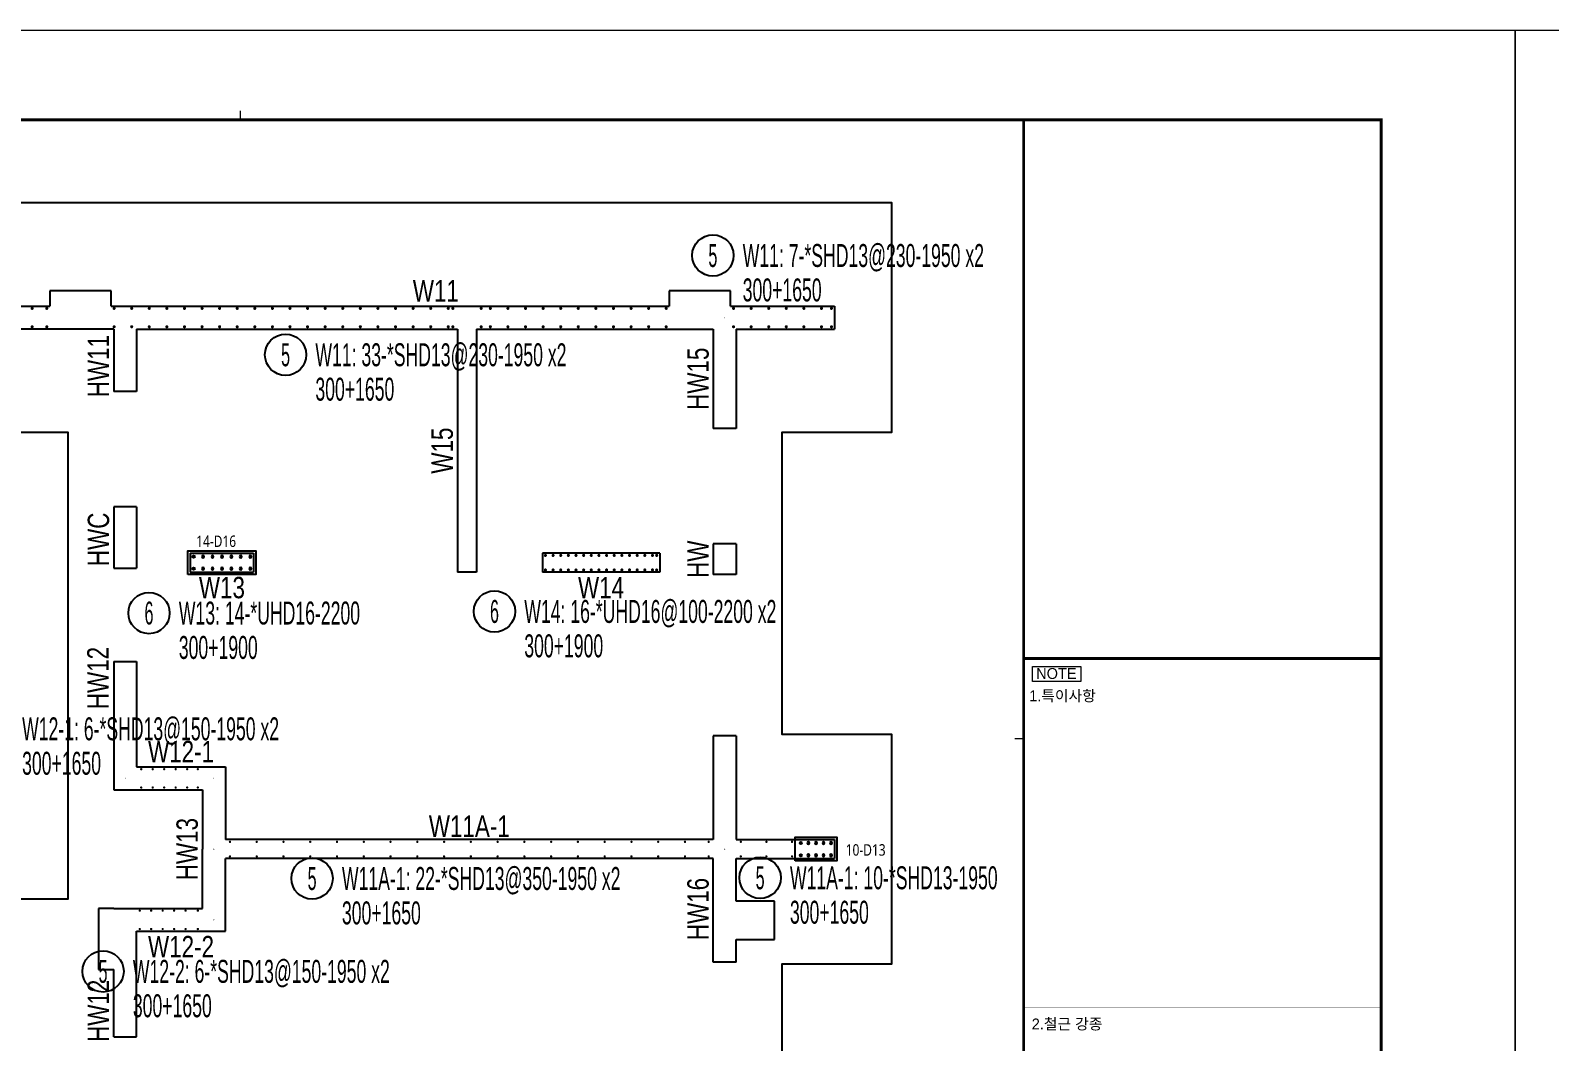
# Model space of a CAD drawing. Header units: millimetres. Extents: x 262481 to 2519995, y -394348 to 364571.
# Drawn here: x 448145 to 468010, y -329632 to -316410 of the extents above; entities that cross this region are included whole.
import ezdxf
from ezdxf.enums import TextEntityAlignment as Align

# ---------------------------------------------------------------- set-up
doc = ezdxf.new("R2010")
doc.units = ezdxf.units.MM
doc.header["$LTSCALE"] = 65
for name, color, linetype in [('BARR', 1, 'Continuous'), ('DIM', 7, 'Continuous'), ('LEADER', 7, 'Continuous'), ('RP_TAG', 7, 'Continuous'), ('TEXT-배근', 3, 'Continuous'), ('XREBAR', 1, 'Continuous')]:
    doc.layers.add(name, color=color, linetype=linetype)
doc.layers.add('벽부호', color=3, linetype='Continuous', lineweight=0)
doc.styles.add('RPWK1', font='arial.ttf', dxfattribs={"bigfont": 'whgtxt.shx'})
doc.styles.add('XRebarSheet', font='Hmkmrhd_0.ttf')
doc.styles.add('돋음', font='Dotum.ttf')
doc.styles.add('맑은고딕', font='malgun.ttf')

# ---------------------------------------------------------------- blocks, each defined once
blk = doc.blocks.new('dhs_sheet2e')
at = {"color": 7}
for p, q in [((55508.9, 57331.7), (55508.9, 57531.5)), ((73013.1, 43498.2), (72813.3, 43498.2))]:
    blk.add_line(p, q, dxfattribs=at)
for points in [[(84000, 0), (84000, 59329.4), (0, 59329.4), (0, 0)], [(73208.2, 45108.5), (74292.8, 45108.5), (74292.8, 44775), (73208.2, 44775)]]:
    blk.add_lwpolyline(points, close=True, dxfattribs=at)
at = {"color": 30, "const_width": 64.9}
blk.add_lwpolyline([(81003.6, 57331.7), (2996.4, 57331.7), (2996.4, 1997.6), (81003.6, 1997.6)], close=True, dxfattribs=at)
at = {"color": 30}
for points, const_width in [([(73013.1, 1997.6), (73013.1, 57331.7)], 64.9), ([(73013.1, 45291.6), (81003.6, 45291.6)], 64.9), ([(73013.1, 37482.7), (81003.6, 37482.7)], 1.25)]:
    blk.add_lwpolyline(points, dxfattribs=dict(at, const_width=const_width))
at = {"color": 7, "style": 'XRebarSheet'}
for s, p in [('NOTE', (73292, 44833.7)), ('1.특이사항', (73135.9, 44335.3)), ('2.철근 강종', (73193, 37000.1))]:
    blk.add_text(s, height=242.71, dxfattribs=at).set_placement(p)
blk = doc.blocks.new('ASGARAE')
at = {"color": 255, "xscale": 0.75, "yscale": 0.75, "zscale": 0.75}
blk.add_blockref('dhs_sheet2e', (0, -44497), dxfattribs=at)
blk = doc.blocks.new('ZBZDBSTH')
at = {"color": 8, "linetype": 'ByBlock'}
for points in [[(5265, 21325), (7055, 21325), (7055, 15220), (3705, 15220)], [(4205, -5455), (7105, -5455), (7105, -6055), (17830, -6055), (17830, -3055), (16745, -3055), (16745, 895), (17830, 895), (17830, 3895), (17145, 3895), (17145, 7635), (17830, 7635), (17830, 10635), (16395, 10635), (16395, 14375), (17830, 14375), (17830, 17375), (16395, 17375), (16395, 21325), (17830, 21325), (17830, 24325), (5265, 24325)]]:
    blk.add_lwpolyline(points, dxfattribs=at)
at = {"layer": 'DIM', "color": 5}
for p, q in [((7620, 23175), (6820, 23175)), ((6820, 23175), (6820, 22975)), ((7620, 22975), (7620, 23175)), ((15720, 23175), (14920, 23175)), ((14920, 23175), (14920, 22975)), ((15720, 22975), (15720, 23175)), ((6165, 22975), (6820, 22975)), ((7620, 22975), (14920, 22975)), ((15720, 22975), (17080, 22975)), ((17080, 22975), (17080, 22675)), ((7655, 22675), (6165, 22675)), ((7655, 22675), (7655, 21860)), ((7955, 22675), (7955, 21860)), ((7955, 22675), (12150, 22675)), ((12150, 22675), (12150, 19495)), ((12400, 22675), (12400, 19495)), ((12400, 22675), (15495, 22675)), ((15495, 22675), (15495, 21375)), ((15795, 22675), (15795, 21375)), ((15795, 22675), (17080, 22675)), ((7955, 21860), (7655, 21860)), ((15795, 21375), (15495, 21375)), ((7955, 20350), (7655, 20350)), ((7655, 20350), (7655, 19550)), ((7955, 20350), (7955, 19550)), ((8655, 19745), (9485, 19745)), ((8655, 19745), (8655, 19495)), ((9485, 19745), (9485, 19495)), ((14795, 19745), (13260, 19745)), ((13260, 19745), (13260, 19495)), ((14795, 19745), (14795, 19495)), ((15495, 19865), (15495, 19465)), ((15795, 19865), (15495, 19865)), ((15795, 19865), (15795, 19465)), ((7655, 19550), (7955, 19550)), ((8655, 19495), (9485, 19495)), ((12400, 19495), (12150, 19495)), ((14795, 19495), (13260, 19495)), ((15795, 19465), (15495, 19465)), ((7655, 18330), (7955, 18330)), ((7655, 18330), (7655, 16650)), ((7955, 18330), (7955, 16950)), ((15495, 17355), (15495, 16000)), ((15795, 17355), (15495, 17355)), ((15795, 17355), (15795, 16000)), ((7955, 16950), (9115, 16950)), ((9115, 16950), (9115, 16000)), ((7655, 16650), (8815, 16650)), ((8815, 16650), (8815, 15875)), ((15495, 16000), (9115, 16000)), ((15795, 16000), (17080, 16000)), ((17080, 16000), (17080, 15750)), ((8815, 15100), (8815, 15875)), ((15495, 15750), (9115, 15750)), ((9115, 14800), (9115, 15750)), ((15495, 14395), (15495, 15750)), ((15795, 15195), (15795, 15750)), ((15795, 15750), (17080, 15750)), ((7655, 15100), (7455, 15100)), ((7455, 15100), (7455, 14300)), ((7655, 15100), (8815, 15100)), ((16295, 15195), (15795, 15195)), ((16295, 14695), (16295, 15195)), ((7955, 13420), (7955, 14800)), ((7955, 14800), (9115, 14800)), ((15795, 14395), (15795, 14695)), ((15795, 14695), (16295, 14695)), ((15795, 14395), (15495, 14395)), ((7455, 14300), (7655, 14300)), ((7655, 13420), (7655, 14300)), ((7655, 13420), (7955, 13420))]:
    blk.add_line(p, q, dxfattribs=at)
blk = doc.blocks.new('BAR')
at = {"layer": 'BARR'}
h = blk.add_hatch(color=256, dxfattribs=at)
edge = h.paths.add_edge_path()
edge.add_arc((0, 0), 15, 0, 360)
blk.add_circle((0, 0), 15, dxfattribs=at)
blk = doc.blocks.new('*U2010', base_point=(456800.1484, -319353.458))
at = {"layer": 'RP_TAG', "color": 0, "linetype": 'Continuous', "ltscale": 100}
blk.add_circle((457069.1484, -319353.458), 270, dxfattribs=at)
at = {"layer": 'RP_TAG', "color": 0, "linetype": 'Continuous', "ltscale": 100, "style": 'RPWK1', "width": 0.5}
blk.add_text('5', height=300, dxfattribs=at).set_placement((457069.1484, -319353.458), align=Align.MIDDLE_CENTER)
at = {"layer": 'RP_TAG', "color": 0, "linetype": 'Continuous', "ltscale": 100, "style": 'RPWK1', "width": 0.55}
for s, p in [('W11: 7-*SHD13@230-1950 x2', (457459.1484, -319353.458)), ('300+1650', (457459.1484, -319803.458))]:
    blk.add_text(s, height=300, dxfattribs=at).set_placement(p, align=Align.MIDDLE_LEFT)
blk = doc.blocks.new('*U2012', base_point=(451212.2622, -320651.5681))
at = {"layer": 'RP_TAG', "color": 0, "linetype": 'Continuous', "ltscale": 100}
blk.add_circle((451481.2622, -320651.5681), 270, dxfattribs=at)
at = {"layer": 'RP_TAG', "color": 0, "linetype": 'Continuous', "ltscale": 100, "style": 'RPWK1', "width": 0.5}
blk.add_text('5', height=300, dxfattribs=at).set_placement((451481.2622, -320651.5681), align=Align.MIDDLE_CENTER)
at = {"layer": 'RP_TAG', "color": 0, "linetype": 'Continuous', "ltscale": 100, "style": 'RPWK1', "width": 0.55}
for s, p in [('W11: 33-*SHD13@230-1950 x2', (451871.2622, -320651.5681)), ('300+1650', (451871.2622, -321101.5681))]:
    blk.add_text(s, height=300, dxfattribs=at).set_placement(p, align=Align.MIDDLE_LEFT)
blk = doc.blocks.new('*U2013', base_point=(447377.4495, -325542.7308))
at = {"layer": 'RP_TAG', "color": 0, "linetype": 'Continuous', "ltscale": 100}
blk.add_circle((447646.4495, -325542.7217), 270, dxfattribs=at)
at = {"layer": 'RP_TAG', "color": 0, "linetype": 'Continuous', "ltscale": 100, "style": 'RPWK1', "width": 0.5}
blk.add_text('5', height=300, rotation=0.00194806, dxfattribs=at).set_placement((447646.4495, -325542.7217), align=Align.MIDDLE_CENTER)
at = {"layer": 'RP_TAG', "color": 0, "linetype": 'Continuous', "ltscale": 100, "style": 'RPWK1', "width": 0.55}
for s, p in [('W12-1: 6-*SHD13@150-1950 x2', (448036.4495, -325542.7084)), ('300+1650', (448036.4648, -325992.7084))]:
    blk.add_text(s, height=300, rotation=0.00194806, dxfattribs=at).set_placement(p, align=Align.MIDDLE_LEFT)
blk = doc.blocks.new('*U2014', base_point=(451559.2783, -327499.4328))
at = {"layer": 'RP_TAG', "color": 0, "linetype": 'Continuous', "ltscale": 100}
blk.add_circle((451828.2783, -327499.4328), 270, dxfattribs=at)
at = {"layer": 'RP_TAG', "color": 0, "linetype": 'Continuous', "ltscale": 100, "style": 'RPWK1', "width": 0.5}
blk.add_text('5', height=300, dxfattribs=at).set_placement((451828.2783, -327499.4328), align=Align.MIDDLE_CENTER)
at = {"layer": 'RP_TAG', "color": 0, "linetype": 'Continuous', "ltscale": 100, "style": 'RPWK1', "width": 0.55}
for s, p in [('W11A-1: 22-*SHD13@350-1950 x2', (452218.2783, -327499.4328)), ('300+1650', (452218.2783, -327949.4328))]:
    blk.add_text(s, height=300, dxfattribs=at).set_placement(p, align=Align.MIDDLE_LEFT)
blk = doc.blocks.new('*U2015', base_point=(448825.5193, -328713.7864))
at = {"layer": 'RP_TAG', "color": 0, "linetype": 'Continuous', "ltscale": 100}
blk.add_circle((449094.5193, -328713.7864), 270, dxfattribs=at)
at = {"layer": 'RP_TAG', "color": 0, "linetype": 'Continuous', "ltscale": 100, "style": 'RPWK1', "width": 0.5}
blk.add_text('5', height=300, dxfattribs=at).set_placement((449094.5193, -328713.7864), align=Align.MIDDLE_CENTER)
at = {"layer": 'RP_TAG', "color": 0, "linetype": 'Continuous', "ltscale": 100, "style": 'RPWK1', "width": 0.55}
for s, p in [('W12-2: 6-*SHD13@150-1950 x2', (449484.5193, -328713.7864)), ('300+1650', (449484.5193, -329163.7864))]:
    blk.add_text(s, height=300, dxfattribs=at).set_placement(p, align=Align.MIDDLE_LEFT)
blk = doc.blocks.new('*U2034', base_point=(457417.6663, -327490.3499))
at = {"layer": 'RP_TAG', "color": 0, "linetype": 'Continuous', "ltscale": 100}
blk.add_circle((457686.6663, -327490.3499), 270, dxfattribs=at)
at = {"layer": 'RP_TAG', "color": 0, "linetype": 'Continuous', "ltscale": 100, "style": 'RPWK1', "width": 0.5}
blk.add_text('5', height=300, dxfattribs=at).set_placement((457686.6663, -327490.3499), align=Align.MIDDLE_CENTER)
at = {"layer": 'RP_TAG', "color": 0, "linetype": 'Continuous', "ltscale": 100, "style": 'RPWK1', "width": 0.55}
for s, p in [('W11A-1: 10-*SHD13-1950', (458076.6663, -327490.3499)), ('300+1650', (458076.6663, -327940.3499))]:
    blk.add_text(s, height=300, dxfattribs=at).set_placement(p, align=Align.MIDDLE_LEFT)
blk = doc.blocks.new('*U2085', base_point=(453944.0121, -324007.5745))
at = {"layer": 'RP_TAG', "color": 0, "linetype": 'Continuous', "ltscale": 100}
blk.add_circle((454213.0121, -324007.5745), 270, dxfattribs=at)
at = {"layer": 'RP_TAG', "color": 0, "linetype": 'Continuous', "ltscale": 100, "style": 'RPWK1', "width": 0.5}
blk.add_text('6', height=300, dxfattribs=at).set_placement((454213.0121, -324007.5745), align=Align.MIDDLE_CENTER)
at = {"layer": 'RP_TAG', "color": 0, "linetype": 'Continuous', "ltscale": 100, "style": 'RPWK1', "width": 0.55}
for s, p in [('W14: 16-*UHD16@100-2200 x2', (454603.0121, -324007.5745)), ('300+1900', (454603.0121, -324457.5745))]:
    blk.add_text(s, height=300, dxfattribs=at).set_placement(p, align=Align.MIDDLE_LEFT)
blk = doc.blocks.new('*U2093', base_point=(449426.3791, -324028.4905))
at = {"layer": 'RP_TAG', "color": 0, "linetype": 'Continuous', "ltscale": 100}
blk.add_circle((449695.3791, -324028.4905), 270, dxfattribs=at)
at = {"layer": 'RP_TAG', "color": 0, "linetype": 'Continuous', "ltscale": 100, "style": 'RPWK1', "width": 0.5}
blk.add_text('6', height=300, dxfattribs=at).set_placement((449695.3791, -324028.4905), align=Align.MIDDLE_CENTER)
at = {"layer": 'RP_TAG', "color": 0, "linetype": 'Continuous', "ltscale": 100, "style": 'RPWK1', "width": 0.55}
for s, p in [('W13: 14-*UHD16-2200', (450085.3791, -324028.4905)), ('300+1900', (450085.3791, -324478.4905))]:
    blk.add_text(s, height=300, dxfattribs=at).set_placement(p, align=Align.MIDDLE_LEFT)
blk = doc.blocks.new('*U2100', base_point=(457224.0942, -327115.2259, 17.1429))
at = {"layer": 'RP_TAG', "color": 0, "linetype": 'Continuous', "ltscale": 100, "style": 'RPWK1'}
blk.add_text('+', height=26, dxfattribs=at).set_placement((457224.0942, -327115.2259, 34.2858), align=Align.MIDDLE_CENTER)
blk = doc.blocks.new('*U2101', base_point=(450544.1347, -327115.176, 17.1429))
at = {"layer": 'RP_TAG', "color": 0, "linetype": 'Continuous', "ltscale": 100, "style": 'RPWK1'}
blk.add_text('+', height=26, dxfattribs=at).set_placement((450544.1347, -327115.176, 34.2858), align=Align.MIDDLE_CENTER)
blk = doc.blocks.new('*U2102', base_point=(450544.0974, -326190.176, 17.1429))
at = {"layer": 'RP_TAG', "color": 0, "linetype": 'Continuous', "ltscale": 100, "style": 'RPWK1'}
blk.add_text('+', height=26, dxfattribs=at).set_placement((450544.0974, -326190.176, 34.2858), align=Align.MIDDLE_CENTER)
blk = doc.blocks.new('*U2103', base_point=(449384.1974, -326190.176, 17.1429))
at = {"layer": 'RP_TAG', "color": 0, "linetype": 'Continuous', "ltscale": 100, "style": 'RPWK1'}
blk.add_text('+', height=26, dxfattribs=at).set_placement((449384.1974, -326190.176, 34.2858), align=Align.MIDDLE_CENTER)
blk = doc.blocks.new('*U2104', base_point=(450544.1474, -328040.126, 17.1429))
at = {"layer": 'RP_TAG', "color": 0, "linetype": 'Continuous', "ltscale": 100, "style": 'RPWK1'}
blk.add_text('+', height=26, dxfattribs=at).set_placement((450544.1474, -328040.126, 34.2858), align=Align.MIDDLE_CENTER)
blk = doc.blocks.new('*U2115', base_point=(453854.0942, -320165.2259, 17.1429))
at = {"layer": 'RP_TAG', "color": 0, "linetype": 'Continuous', "ltscale": 100, "style": 'RPWK1'}
blk.add_text('+', height=26, dxfattribs=at).set_placement((453854.0942, -320165.2259, 34.2858), align=Align.MIDDLE_CENTER)
blk = doc.blocks.new('*U2135', base_point=(457224.0942, -320165.4504, 17.1429))
at = {"layer": 'RP_TAG', "color": 0, "linetype": 'Continuous', "ltscale": 100, "style": 'RPWK1'}
blk.add_text('+', height=26, dxfattribs=at).set_placement((457224.0942, -320165.4504, 34.2858), align=Align.MIDDLE_CENTER)

msp = doc.modelspace()

# ---------------------------------------------------------------- linework, layer by layer
at = {"layer": 'LEADER'}
for points in [[(450204.1, -323525.2), (450204.1, -323215.2), (451094.1, -323215.2), (451094.1, -323525.2)], [(458144.1, -327270.2), (458144.1, -326960.2), (458689.1, -326960.2), (458689.1, -327270.2)]]:
    msp.add_lwpolyline(points, close=True, dxfattribs=at)
at = {"layer": 'XREBAR', "color": 11, "linetype": 'Continuous', "ltscale": 2.91412e-318, "const_width": 20}
for points in [[(448157.4, -320045.2, -1), (448177.4, -320045.2, -1), (448157.4, -320045.2)], [(448349.1, -320045.2, -1), (448369.1, -320045.2, -1), (448349.1, -320045.2)], [(449229.1, -320045.2, -1), (449249.1, -320045.2, -1), (449229.1, -320045.2)], [(449459.1, -320045.2, -1), (449479.1, -320045.2, -1), (449459.1, -320045.2)], [(449689.1, -320045.2, -1), (449709.1, -320045.2, -1), (449689.1, -320045.2)], [(449919.1, -320045.2, -1), (449939.1, -320045.2, -1), (449919.1, -320045.2)], [(450149.1, -320045.2, -1), (450169.1, -320045.2, -1), (450149.1, -320045.2)], [(450379.1, -320045.2, -1), (450399.1, -320045.2, -1), (450379.1, -320045.2)], [(450609.1, -320045.2, -1), (450629.1, -320045.2, -1), (450609.1, -320045.2)], [(450839.1, -320045.2, -1), (450859.1, -320045.2, -1), (450839.1, -320045.2)], [(451069.1, -320045.2, -1), (451089.1, -320045.2, -1), (451069.1, -320045.2)], [(451299.1, -320045.2, -1), (451319.1, -320045.2, -1), (451299.1, -320045.2)], [(451529.1, -320045.2, -1), (451549.1, -320045.2, -1), (451529.1, -320045.2)], [(451759.1, -320045.2, -1), (451779.1, -320045.2, -1), (451759.1, -320045.2)], [(451989.1, -320045.2, -1), (452009.1, -320045.2, -1), (451989.1, -320045.2)], [(452219.1, -320045.2, -1), (452239.1, -320045.2, -1), (452219.1, -320045.2)], [(452449.1, -320045.2, -1), (452469.1, -320045.2, -1), (452449.1, -320045.2)], [(452679.1, -320045.2, -1), (452699.1, -320045.2, -1), (452679.1, -320045.2)], [(452909.1, -320045.2, -1), (452929.1, -320045.2, -1), (452909.1, -320045.2)], [(453139.1, -320045.2, -1), (453159.1, -320045.2, -1), (453139.1, -320045.2)], [(453369.1, -320045.2, -1), (453389.1, -320045.2, -1), (453369.1, -320045.2)], [(453599.1, -320045.2, -1), (453619.1, -320045.2, -1), (453599.1, -320045.2)], [(453659.1, -320045.2, -1), (453679.1, -320045.2, -1), (453659.1, -320045.2)], [(454029.1, -320045.2, -1), (454049.1, -320045.2, -1), (454029.1, -320045.2)], [(454149.1, -320045.2, -1), (454169.1, -320045.2, -1), (454149.1, -320045.2)], [(454379.1, -320045.2, -1), (454399.1, -320045.2, -1), (454379.1, -320045.2)], [(454609.1, -320045.2, -1), (454629.1, -320045.2, -1), (454609.1, -320045.2)], [(454839.1, -320045.2, -1), (454859.1, -320045.2, -1), (454839.1, -320045.2)], [(455069.1, -320045.2, -1), (455089.1, -320045.2, -1), (455069.1, -320045.2)], [(455299.1, -320045.2, -1), (455319.1, -320045.2, -1), (455299.1, -320045.2)], [(455529.1, -320045.2, -1), (455549.1, -320045.2, -1), (455529.1, -320045.2)], [(455759.1, -320045.2, -1), (455779.1, -320045.2, -1), (455759.1, -320045.2)], [(455989.1, -320045.2, -1), (456009.1, -320045.2, -1), (455989.1, -320045.2)], [(456219.1, -320045.2, -1), (456239.1, -320045.2, -1), (456219.1, -320045.2)], [(456449.1, -320045.2, -1), (456469.1, -320045.2, -1), (456449.1, -320045.2)], [(457329.1, -320045.2, -1), (457349.1, -320045.2, -1), (457329.1, -320045.2)], [(457559.1, -320045.2, -1), (457579.1, -320045.2, -1), (457559.1, -320045.2)], [(457789.1, -320045.2, -1), (457809.1, -320045.2, -1), (457789.1, -320045.2)], [(458019.1, -320045.2, -1), (458039.1, -320045.2, -1), (458019.1, -320045.2)], [(458249.1, -320045.2, -1), (458269.1, -320045.2, -1), (458249.1, -320045.2)], [(458479.1, -320045.2, -1), (458499.1, -320045.2, -1), (458479.1, -320045.2)], [(458609.1, -320045.2, -1), (458629.1, -320045.2, -1), (458609.1, -320045.2)], [(448157.4, -320285.2, -1), (448177.4, -320285.2, -1), (448157.4, -320285.2)], [(448349.1, -320285.2, -1), (448369.1, -320285.2, -1), (448349.1, -320285.2)], [(449229.1, -320285.2, -1), (449249.1, -320285.2, -1), (449229.1, -320285.2)], [(449459.1, -320285.2, -1), (449479.1, -320285.2, -1), (449459.1, -320285.2)], [(449689.1, -320285.2, -1), (449709.1, -320285.2, -1), (449689.1, -320285.2)], [(449919.1, -320285.2, -1), (449939.1, -320285.2, -1), (449919.1, -320285.2)], [(450149.1, -320285.2, -1), (450169.1, -320285.2, -1), (450149.1, -320285.2)], [(450379.1, -320285.2, -1), (450399.1, -320285.2, -1), (450379.1, -320285.2)], [(450609.1, -320285.2, -1), (450629.1, -320285.2, -1), (450609.1, -320285.2)], [(450839.1, -320285.2, -1), (450859.1, -320285.2, -1), (450839.1, -320285.2)], [(451069.1, -320285.2, -1), (451089.1, -320285.2, -1), (451069.1, -320285.2)], [(451299.1, -320285.2, -1), (451319.1, -320285.2, -1), (451299.1, -320285.2)], [(451529.1, -320285.2, -1), (451549.1, -320285.2, -1), (451529.1, -320285.2)], [(451759.1, -320285.2, -1), (451779.1, -320285.2, -1), (451759.1, -320285.2)], [(451989.1, -320285.2, -1), (452009.1, -320285.2, -1), (451989.1, -320285.2)], [(452219.1, -320285.2, -1), (452239.1, -320285.2, -1), (452219.1, -320285.2)], [(452449.1, -320285.2, -1), (452469.1, -320285.2, -1), (452449.1, -320285.2)], [(452679.1, -320285.2, -1), (452699.1, -320285.2, -1), (452679.1, -320285.2)], [(452909.1, -320285.2, -1), (452929.1, -320285.2, -1), (452909.1, -320285.2)], [(453139.1, -320285.2, -1), (453159.1, -320285.2, -1), (453139.1, -320285.2)], [(453369.1, -320285.2, -1), (453389.1, -320285.2, -1), (453369.1, -320285.2)], [(453599.1, -320285.2, -1), (453619.1, -320285.2, -1), (453599.1, -320285.2)], [(453659.1, -320285.2, -1), (453679.1, -320285.2, -1), (453659.1, -320285.2)], [(454029.1, -320285.2, -1), (454049.1, -320285.2, -1), (454029.1, -320285.2)], [(454149.1, -320285.2, -1), (454169.1, -320285.2, -1), (454149.1, -320285.2)], [(454379.1, -320285.2, -1), (454399.1, -320285.2, -1), (454379.1, -320285.2)], [(454609.1, -320285.2, -1), (454629.1, -320285.2, -1), (454609.1, -320285.2)], [(454839.1, -320285.2, -1), (454859.1, -320285.2, -1), (454839.1, -320285.2)], [(455069.1, -320285.2, -1), (455089.1, -320285.2, -1), (455069.1, -320285.2)], [(455299.1, -320285.2, -1), (455319.1, -320285.2, -1), (455299.1, -320285.2)], [(455529.1, -320285.2, -1), (455549.1, -320285.2, -1), (455529.1, -320285.2)], [(455759.1, -320285.2, -1), (455779.1, -320285.2, -1), (455759.1, -320285.2)], [(455989.1, -320285.2, -1), (456009.1, -320285.2, -1), (455989.1, -320285.2)], [(456219.1, -320285.2, -1), (456239.1, -320285.2, -1), (456219.1, -320285.2)], [(456449.1, -320285.2, -1), (456469.1, -320285.2, -1), (456449.1, -320285.2)], [(457329.1, -320285.2, -1), (457349.1, -320285.2, -1), (457329.1, -320285.2)], [(457559.1, -320285.2, -1), (457579.1, -320285.2, -1), (457559.1, -320285.2)], [(457789.1, -320285.2, -1), (457809.1, -320285.2, -1), (457789.1, -320285.2)], [(458019.1, -320285.2, -1), (458039.1, -320285.2, -1), (458019.1, -320285.2)], [(458249.1, -320285.2, -1), (458269.1, -320285.2, -1), (458249.1, -320285.2)], [(458479.1, -320285.2, -1), (458499.1, -320285.2, -1), (458479.1, -320285.2)], [(458609.1, -320285.2, -1), (458629.1, -320285.2, -1), (458609.1, -320285.2)]]:
    msp.add_lwpolyline(points, format="xyb", dxfattribs=at)
at = {"layer": 'XREBAR', "color": 171, "linetype": 'Continuous', "ltscale": 2.91412e-318, "const_width": 20}
for points in [[(454869.1, -323275.2, -1), (454889.1, -323275.2, -1), (454869.1, -323275.2)], [(454969.1, -323275.2, -1), (454989.1, -323275.2, -1), (454969.1, -323275.2)], [(455069.1, -323275.2, -1), (455089.1, -323275.2, -1), (455069.1, -323275.2)], [(455169.1, -323275.2, -1), (455189.1, -323275.2, -1), (455169.1, -323275.2)], [(455269.1, -323275.2, -1), (455289.1, -323275.2, -1), (455269.1, -323275.2)], [(455369.1, -323275.2, -1), (455389.1, -323275.2, -1), (455369.1, -323275.2)], [(455469.1, -323275.2, -1), (455489.1, -323275.2, -1), (455469.1, -323275.2)], [(455569.1, -323275.2, -1), (455589.1, -323275.2, -1), (455569.1, -323275.2)], [(455669.1, -323275.2, -1), (455689.1, -323275.2, -1), (455669.1, -323275.2)], [(455769.1, -323275.2, -1), (455789.1, -323275.2, -1), (455769.1, -323275.2)], [(455869.1, -323275.2, -1), (455889.1, -323275.2, -1), (455869.1, -323275.2)], [(455969.1, -323275.2, -1), (455989.1, -323275.2, -1), (455969.1, -323275.2)], [(456069.1, -323275.2, -1), (456089.1, -323275.2, -1), (456069.1, -323275.2)], [(456169.1, -323275.2, -1), (456189.1, -323275.2, -1), (456169.1, -323275.2)], [(456269.1, -323275.2, -1), (456289.1, -323275.2, -1), (456269.1, -323275.2)], [(456324.1, -323275.2, -1), (456344.1, -323275.2, -1), (456324.1, -323275.2)], [(454869.1, -323465.2, -1), (454889.1, -323465.2, -1), (454869.1, -323465.2)], [(454969.1, -323465.2, -1), (454989.1, -323465.2, -1), (454969.1, -323465.2)], [(455069.1, -323465.2, -1), (455089.1, -323465.2, -1), (455069.1, -323465.2)], [(455169.1, -323465.2, -1), (455189.1, -323465.2, -1), (455169.1, -323465.2)], [(455269.1, -323465.2, -1), (455289.1, -323465.2, -1), (455269.1, -323465.2)], [(455369.1, -323465.2, -1), (455389.1, -323465.2, -1), (455369.1, -323465.2)], [(455469.1, -323465.2, -1), (455489.1, -323465.2, -1), (455469.1, -323465.2)], [(455569.1, -323465.2, -1), (455589.1, -323465.2, -1), (455569.1, -323465.2)], [(455669.1, -323465.2, -1), (455689.1, -323465.2, -1), (455669.1, -323465.2)], [(455769.1, -323465.2, -1), (455789.1, -323465.2, -1), (455769.1, -323465.2)], [(455869.1, -323465.2, -1), (455889.1, -323465.2, -1), (455869.1, -323465.2)], [(455969.1, -323465.2, -1), (455989.1, -323465.2, -1), (455969.1, -323465.2)], [(456069.1, -323465.2, -1), (456089.1, -323465.2, -1), (456069.1, -323465.2)], [(456169.1, -323465.2, -1), (456189.1, -323465.2, -1), (456169.1, -323465.2)], [(456269.1, -323465.2, -1), (456289.1, -323465.2, -1), (456269.1, -323465.2)], [(456324.1, -323465.2, -1), (456344.1, -323465.2, -1), (456324.1, -323465.2)]]:
    msp.add_lwpolyline(points, format="xyb", dxfattribs=at)
at = {"layer": 'XREBAR', "color": 11, "linetype": 'Continuous', "ltscale": 6.3e-322, "const_width": 15}
for points in [[(449586.7, -326070.2, -1), (449601.7, -326070.2, -1), (449586.7, -326070.2)], [(449736.7, -326070.2, -1), (449751.7, -326070.2, -1), (449736.7, -326070.2)], [(449886.7, -326070.2, -1), (449901.7, -326070.2, -1), (449886.7, -326070.2)], [(450036.7, -326070.2, -1), (450051.7, -326070.2, -1), (450036.7, -326070.2)], [(450186.7, -326070.2, -1), (450201.7, -326070.2, -1), (450186.7, -326070.2)], [(450326.6, -326070.2, -1), (450341.6, -326070.2, -1), (450326.6, -326070.2)], [(449586.7, -326310.2, -1), (449601.7, -326310.2, -1), (449586.7, -326310.2)], [(449736.7, -326310.2, -1), (449751.7, -326310.2, -1), (449736.7, -326310.2)], [(449886.7, -326310.2, -1), (449901.7, -326310.2, -1), (449886.7, -326310.2)], [(450036.7, -326310.2, -1), (450051.7, -326310.2, -1), (450036.7, -326310.2)], [(450186.7, -326310.2, -1), (450201.7, -326310.2, -1), (450186.7, -326310.2)], [(450326.6, -326310.2, -1), (450341.6, -326310.2, -1), (450326.6, -326310.2)], [(450746.6, -327020.2, -1), (450761.6, -327020.2, -1), (450746.6, -327020.2)], [(451096.6, -327020.2, -1), (451111.6, -327020.2, -1), (451096.6, -327020.2)], [(451446.6, -327020.2, -1), (451461.6, -327020.2, -1), (451446.6, -327020.2)], [(451796.6, -327020.2, -1), (451811.6, -327020.2, -1), (451796.6, -327020.2)], [(452146.6, -327020.2, -1), (452161.6, -327020.2, -1), (452146.6, -327020.2)], [(452496.6, -327020.2, -1), (452511.6, -327020.2, -1), (452496.6, -327020.2)], [(452846.6, -327020.2, -1), (452861.6, -327020.2, -1), (452846.6, -327020.2)], [(453196.6, -327020.2, -1), (453211.6, -327020.2, -1), (453196.6, -327020.2)], [(453546.6, -327020.2, -1), (453561.6, -327020.2, -1), (453546.6, -327020.2)], [(453896.6, -327020.2, -1), (453911.6, -327020.2, -1), (453896.6, -327020.2)], [(454246.6, -327020.2, -1), (454261.6, -327020.2, -1), (454246.6, -327020.2)], [(454596.6, -327020.2, -1), (454611.6, -327020.2, -1), (454596.6, -327020.2)], [(454946.6, -327020.2, -1), (454961.6, -327020.2, -1), (454946.6, -327020.2)], [(455296.6, -327020.2, -1), (455311.6, -327020.2, -1), (455296.6, -327020.2)], [(455646.6, -327020.2, -1), (455661.6, -327020.2, -1), (455646.6, -327020.2)], [(455996.6, -327020.2, -1), (456011.6, -327020.2, -1), (455996.6, -327020.2)], [(456346.6, -327020.2, -1), (456361.6, -327020.2, -1), (456346.6, -327020.2)], [(456696.6, -327020.2, -1), (456711.6, -327020.2, -1), (456696.6, -327020.2)], [(457006.6, -327020.2, -1), (457021.6, -327020.2, -1), (457006.6, -327020.2)], [(457426.6, -327020.2, -1), (457441.6, -327020.2, -1), (457426.6, -327020.2)], [(457761.6, -327020.2, -1), (457776.6, -327020.2, -1), (457761.6, -327020.2)], [(458096.6, -327020.2, -1), (458111.6, -327020.2, -1), (458096.6, -327020.2)], [(450746.6, -327210.2, -1), (450761.6, -327210.2, -1), (450746.6, -327210.2)], [(451096.6, -327210.2, -1), (451111.6, -327210.2, -1), (451096.6, -327210.2)], [(451446.6, -327210.2, -1), (451461.6, -327210.2, -1), (451446.6, -327210.2)], [(451796.6, -327210.2, -1), (451811.6, -327210.2, -1), (451796.6, -327210.2)], [(452146.6, -327210.2, -1), (452161.6, -327210.2, -1), (452146.6, -327210.2)], [(452496.6, -327210.2, -1), (452511.6, -327210.2, -1), (452496.6, -327210.2)], [(452846.6, -327210.2, -1), (452861.6, -327210.2, -1), (452846.6, -327210.2)], [(453196.6, -327210.2, -1), (453211.6, -327210.2, -1), (453196.6, -327210.2)], [(453546.6, -327210.2, -1), (453561.6, -327210.2, -1), (453546.6, -327210.2)], [(453896.6, -327210.2, -1), (453911.6, -327210.2, -1), (453896.6, -327210.2)], [(454246.6, -327210.2, -1), (454261.6, -327210.2, -1), (454246.6, -327210.2)], [(454596.6, -327210.2, -1), (454611.6, -327210.2, -1), (454596.6, -327210.2)], [(454946.6, -327210.2, -1), (454961.6, -327210.2, -1), (454946.6, -327210.2)], [(455296.6, -327210.2, -1), (455311.6, -327210.2, -1), (455296.6, -327210.2)], [(455646.6, -327210.2, -1), (455661.6, -327210.2, -1), (455646.6, -327210.2)], [(455996.6, -327210.2, -1), (456011.6, -327210.2, -1), (455996.6, -327210.2)], [(456346.6, -327210.2, -1), (456361.6, -327210.2, -1), (456346.6, -327210.2)], [(456696.6, -327210.2, -1), (456711.6, -327210.2, -1), (456696.6, -327210.2)], [(457006.6, -327210.2, -1), (457021.6, -327210.2, -1), (457006.6, -327210.2)], [(457426.6, -327210.2, -1), (457441.6, -327210.2, -1), (457426.6, -327210.2)], [(457761.6, -327210.2, -1), (457776.6, -327210.2, -1), (457761.6, -327210.2)], [(458096.6, -327210.2, -1), (458111.6, -327210.2, -1), (458096.6, -327210.2)], [(449566.6, -327920.2, -1), (449581.6, -327920.2, -1), (449566.6, -327920.2)], [(449716.6, -327920.2, -1), (449731.6, -327920.2, -1), (449716.6, -327920.2)], [(449866.6, -327920.2, -1), (449881.6, -327920.2, -1), (449866.6, -327920.2)], [(450016.6, -327920.2, -1), (450031.6, -327920.2, -1), (450016.6, -327920.2)], [(450166.6, -327920.2, -1), (450181.6, -327920.2, -1), (450166.6, -327920.2)], [(450326.6, -327920.2, -1), (450341.6, -327920.2, -1), (450326.6, -327920.2)], [(449566.6, -328160.2, -1), (449581.6, -328160.2, -1), (449566.6, -328160.2)], [(449716.6, -328160.2, -1), (449731.6, -328160.2, -1), (449716.6, -328160.2)], [(449866.6, -328160.2, -1), (449881.6, -328160.2, -1), (449866.6, -328160.2)], [(450016.6, -328160.2, -1), (450031.6, -328160.2, -1), (450016.6, -328160.2)], [(450166.6, -328160.2, -1), (450181.6, -328160.2, -1), (450166.6, -328160.2)], [(450326.6, -328160.2, -1), (450341.6, -328160.2, -1), (450326.6, -328160.2)]]:
    msp.add_lwpolyline(points, format="xyb", dxfattribs=at)

# ---------------------------------------------------------------- block references
at = {"layer": 'BARR', "rotation": 270}
for p in [(450279.1, -323290.2), (450279.1, -323450.2), (458219.1, -327035.2), (458219.1, -327195.2)]:
    msp.add_blockref('BAR', p, dxfattribs=at)
at = {"layer": 'BARR', "xscale": -1, "rotation": 90}
for p in [(450402.4, -323290.2), (450525.8, -323290.2), (450649.1, -323290.2), (450772.4, -323290.2), (450895.8, -323290.2), (451019.1, -323290.2), (450402.4, -323450.2), (450525.8, -323450.2), (450649.1, -323450.2), (450772.4, -323450.2), (450895.8, -323450.2), (451019.1, -323450.2), (458317.8, -327035.2), (458317.8, -327195.2), (458416.6, -327035.2), (458416.6, -327195.2), (458515.3, -327035.2), (458515.3, -327195.2), (458614.1, -327035.2), (458614.1, -327195.2)]:
    msp.add_blockref('BAR', p, dxfattribs=at)
at = {"layer": 'DIM', "color": 7}
msp.add_blockref('ZBZDBSTH', (441579.1, -342990.2), dxfattribs=at)
at = {"layer": 'RP_TAG', "color": 11, "linetype": 'Continuous', "ltscale": 1.44556e-317}
for name, p in [('*U2010', (456800.1, -319353.5)), ('*U2115', (453854.1, -320165.2, 17.1)), ('*U2012', (451212.3, -320651.6)), ('*U2013', (447377.4, -325542.7)), ('*U2103', (449384.2, -326190.2, 17.1)), ('*U2102', (450544.1, -326190.2, 17.1)), ('*U2101', (450544.1, -327115.2, 17.1)), ('*U2100', (457224.1, -327115.2, 17.1)), ('*U2014', (451559.3, -327499.4)), ('*U2034', (457417.7, -327490.3)), ('*U2104', (450544.1, -328040.1, 17.1)), ('*U2015', (448825.5, -328713.8))]:
    msp.add_blockref(name, p, dxfattribs=at)
at = {"layer": 'RP_TAG', "color": 171, "linetype": 'Continuous', "ltscale": 1.44556e-317}
for name, p in [('*U2135', (457224.1, -320165.5, 17.1)), ('*U2093', (449426.4, -324028.5)), ('*U2085', (453944, -324007.6))]:
    msp.add_blockref(name, p, dxfattribs=at)
at = {"layer": '벽부호', "color": 4, "xscale": 0.7799999967695227, "yscale": 0.7799999967695227, "zscale": 0.7799999967695227}
for p in [(418420.9, -316410.1), (467560.9, -316410.1)]:
    msp.add_blockref('ASGARAE', p, dxfattribs=at)

# ---------------------------------------------------------------- texts
at = {"layer": 'TEXT-배근', "style": '맑은고딕', "width": 0.8}
for s, p in [('14-D16', (450573.3, -323090.1)), ('10-D13', (459066.8, -327125.9))]:
    msp.add_text(s, height=150, dxfattribs=at).set_placement(p, align=Align.MIDDLE_CENTER)
at = {"layer": '벽부호', "style": '돋음', "width": 0.8}
for s, p in [('W11', (453446.6, -319815.2)), ('W13', (450649.1, -323695.2)), ('W14', (455606.6, -323695.2)), ('W12-1', (450114.1, -325840.2)), ('W11A-1', (453884.1, -326815.2)), ('W12-2', (450114.1, -328390.2))]:
    msp.add_text(s, height=280, dxfattribs=at).set_placement(p, align=Align.MIDDLE_CENTER)
for s, p in [('HW11', (449034.1, -320800.3)), ('HW15', (456874.1, -320965.2)), ('W15', (453529.1, -321905.2)), ('HWC', (449034.1, -323065.2)), ('HW', (456874.1, -323325.2)), ('HW12', (449027.7, -324878.4)), ('HW13', (450194.1, -327115.2)), ('HW16', (456874.1, -327898.7)), ('HW12', (449034.1, -329230.1))]:
    msp.add_text(s, height=280, rotation=90, dxfattribs=at).set_placement(p, align=Align.MIDDLE_CENTER)

doc.saveas('drawing.dxf')
